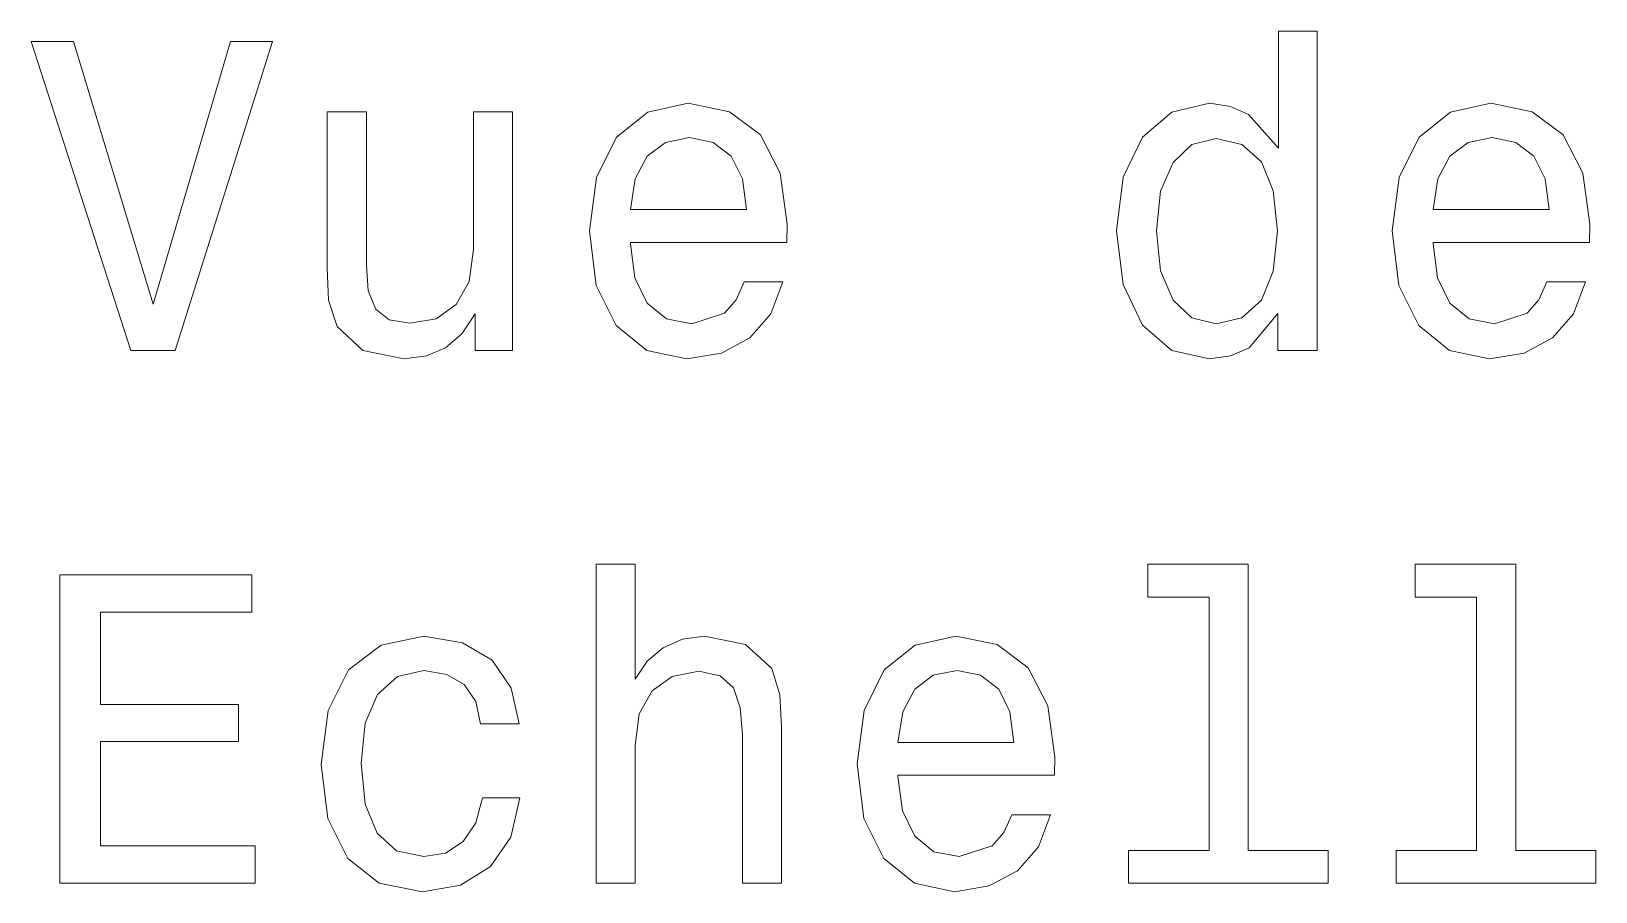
# Model space of a CAD drawing. Extents: x 537 to 786, y 346 to 499.
# Drawn here: x 740.79 to 758.55, y 386 to 395.76 of the extents above; entities that cross this region are included whole.
import ezdxf

# ---------------------------------------------------------------- set-up
doc = ezdxf.new("R2010")
doc.units = 0

msp = doc.modelspace()

# ---------------------------------------------------------------- linework, layer by layer
at = {"color": 7, "lineweight": 13}
for points in [[(754.94, 392.562), (754.94, 392.143), (755.384, 392.143), (755.384, 395.764), (754.945, 395.764), (754.945, 394.438), (754.607, 394.821), (754.4, 394.912), (754.163, 394.947), (753.734, 394.847), (753.402, 394.564), (753.185, 394.11), (753.109, 393.5), (753.185, 392.89), (753.402, 392.431), (753.734, 392.143), (754.163, 392.048), (754.4, 392.083), (754.612, 392.174)], [(743.053, 395.648), (742.175, 392.668), (741.273, 395.648), (740.794, 395.648), (741.923, 392.143), (742.428, 392.143), (743.532, 395.648)], [(746.255, 394.852), (745.812, 394.852), (745.812, 393.288), (745.761, 392.925), (745.615, 392.663), (745.388, 392.501), (745.09, 392.451), (744.853, 392.491), (744.702, 392.612), (744.616, 392.819), (744.596, 393.112), (744.596, 394.852), (744.152, 394.852), (744.152, 393.071), (744.167, 392.713), (744.263, 392.416), (744.556, 392.143), (745.025, 392.048), (745.277, 392.083), (745.494, 392.174), (745.68, 392.33), (745.832, 392.557), (745.832, 392.143), (746.255, 392.143)], [(747.592, 393.369), (749.367, 393.369), (749.372, 393.576), (749.291, 394.156), (749.07, 394.589), (748.716, 394.852), (748.247, 394.947), (747.789, 394.847), (747.435, 394.564), (747.209, 394.105), (747.128, 393.5), (747.203, 392.88), (747.43, 392.426), (747.778, 392.143), (748.232, 392.048), (748.626, 392.113), (748.948, 392.285), (749.185, 392.557), (749.322, 392.92), (748.883, 392.92), (748.792, 392.718), (748.661, 392.567), (748.288, 392.446), (748, 392.501), (747.784, 392.678), (747.642, 392.965), (747.592, 393.354)], [(756.7, 393.369), (758.475, 393.369), (758.48, 393.576), (758.399, 394.156), (758.178, 394.589), (757.825, 394.852), (757.356, 394.947), (756.897, 394.847), (756.544, 394.564), (756.317, 394.105), (756.236, 393.5), (756.312, 392.88), (756.539, 392.426), (756.887, 392.143), (757.34, 392.048), (757.734, 392.113), (758.057, 392.285), (758.294, 392.557), (758.43, 392.92), (757.991, 392.92), (757.9, 392.718), (757.769, 392.567), (757.396, 392.446), (757.108, 392.501), (756.892, 392.678), (756.75, 392.965), (756.7, 393.354)], [(747.592, 393.742), (747.647, 394.09), (747.784, 394.347), (747.99, 394.504), (748.263, 394.559), (748.53, 394.504), (748.737, 394.347), (748.863, 394.09), (748.908, 393.742)], [(754.239, 394.549), (754.531, 394.478), (754.753, 394.282), (754.884, 393.954), (754.935, 393.5), (754.884, 393.041), (754.753, 392.713), (754.531, 392.512), (754.239, 392.446), (753.961, 392.512), (753.75, 392.713), (753.608, 393.046), (753.563, 393.5), (753.608, 393.949), (753.75, 394.277), (753.961, 394.478)], [(756.7, 393.742), (756.755, 394.09), (756.892, 394.347), (757.098, 394.504), (757.371, 394.559), (757.638, 394.504), (757.845, 394.347), (757.971, 394.09), (758.016, 393.742)], [(747.203, 386.097), (747.647, 386.097), (747.647, 387.66), (747.693, 388.018), (747.839, 388.28), (748.066, 388.442), (748.369, 388.502), (748.611, 388.452), (748.762, 388.316), (748.838, 388.089), (748.863, 387.786), (748.863, 386.097), (749.307, 386.097), (749.307, 387.877), (749.286, 388.235), (749.196, 388.532), (748.898, 388.805), (748.434, 388.901), (748.182, 388.865), (747.965, 388.769), (747.784, 388.618), (747.647, 388.411), (747.647, 389.718), (747.203, 389.718)], [(754.158, 389.344), (754.158, 386.47), (753.245, 386.47), (753.245, 386.097), (755.51, 386.097), (755.51, 386.47), (754.602, 386.47), (754.602, 389.718), (753.462, 389.718), (753.462, 389.344)], [(757.194, 389.344), (757.194, 386.47), (756.281, 386.47), (756.281, 386.097), (758.546, 386.097), (758.546, 386.47), (757.638, 386.47), (757.638, 389.718), (756.498, 389.718), (756.498, 389.344)], [(741.116, 386.097), (743.335, 386.097), (743.335, 386.52), (741.58, 386.52), (741.58, 387.705), (743.144, 387.705), (743.144, 388.124), (741.58, 388.124), (741.58, 389.173), (743.295, 389.173), (743.295, 389.597), (741.116, 389.597)], [(745.892, 387.907), (746.331, 387.907), (746.24, 388.311), (746.023, 388.628), (745.685, 388.825), (745.247, 388.901), (744.763, 388.8), (744.394, 388.517), (744.162, 388.058), (744.082, 387.443), (744.157, 386.833), (744.384, 386.379), (744.742, 386.097), (745.232, 386.001), (745.665, 386.076), (746.003, 386.288), (746.235, 386.621), (746.336, 387.065), (745.912, 387.065), (745.837, 386.782), (745.696, 386.571), (745.494, 386.439), (745.247, 386.399), (744.939, 386.465), (744.717, 386.666), (744.581, 386.994), (744.536, 387.458), (744.581, 387.912), (744.722, 388.24), (744.949, 388.442), (745.247, 388.512), (745.509, 388.467), (745.706, 388.351), (745.837, 388.159)], [(750.628, 387.322), (752.403, 387.322), (752.408, 387.529), (752.327, 388.109), (752.106, 388.542), (751.753, 388.805), (751.284, 388.901), (750.825, 388.8), (750.472, 388.517), (750.245, 388.058), (750.164, 387.453), (750.24, 386.833), (750.466, 386.379), (750.814, 386.097), (751.268, 386.001), (751.662, 386.066), (751.984, 386.238), (752.222, 386.51), (752.358, 386.873), (751.919, 386.873), (751.828, 386.671), (751.697, 386.52), (751.324, 386.399), (751.036, 386.455), (750.82, 386.631), (750.678, 386.919), (750.628, 387.307)], [(750.628, 387.695), (750.683, 388.043), (750.82, 388.3), (751.026, 388.457), (751.299, 388.512), (751.566, 388.457), (751.773, 388.3), (751.899, 388.043), (751.944, 387.695)]]:
    msp.add_lwpolyline(points, close=True, dxfattribs=at)

doc.saveas('drawing.dxf')
